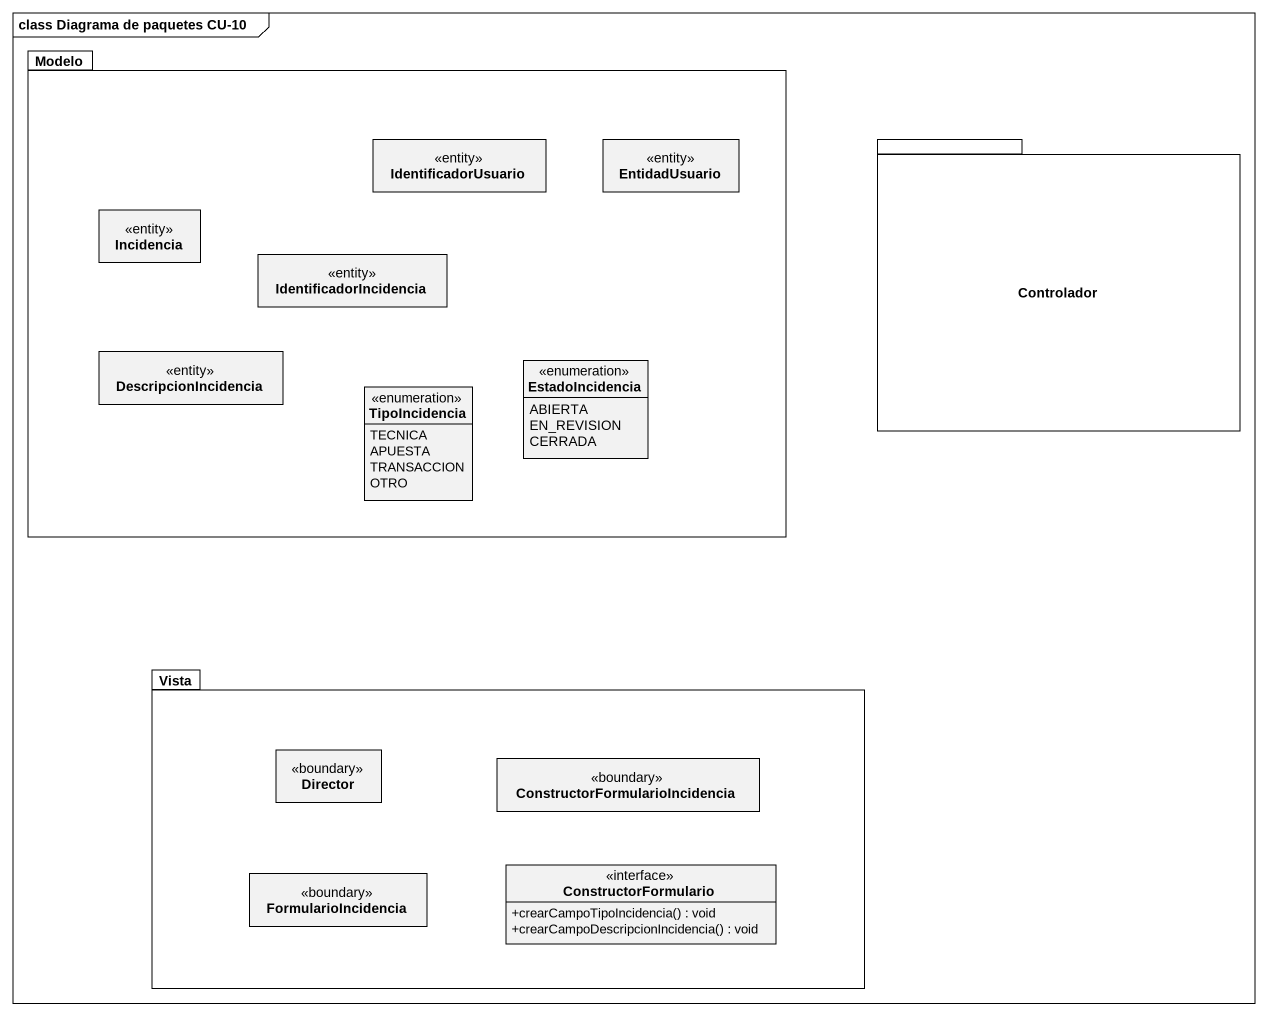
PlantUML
@startuml
mainframe class Diagrama de paquetes CU-10
hide circle
hide empty members
skinparam classAttributeIconSize 0
package Modelo {
  class IdentificadorUsuario <<entity>>
  class EntidadUsuario <<entity>>
  class Incidencia <<entity>>
  class IdentificadorIncidencia <<entity>>
  class DescripcionIncidencia <<entity>>
  enum EstadoIncidencia {
    ABIERTA
    EN_REVISION
    CERRADA
  }
  enum TipoIncidencia {
    TECNICA
    APUESTA
    TRANSACCION
    OTRO
  }
}
package Controlador {
}
package Vista {
  class Director <<boundary>>
  class "ConstructorFormularioIncidencia" as ConstructorFormularioInciden <<boundary>>
  class FormularioIncidencia <<boundary>>
  interface ConstructorFormulario {
    +crearCampoTipoIncidencia() : void
    +crearCampoDescripcionIncidencia() : void
  }
}
@enduml
